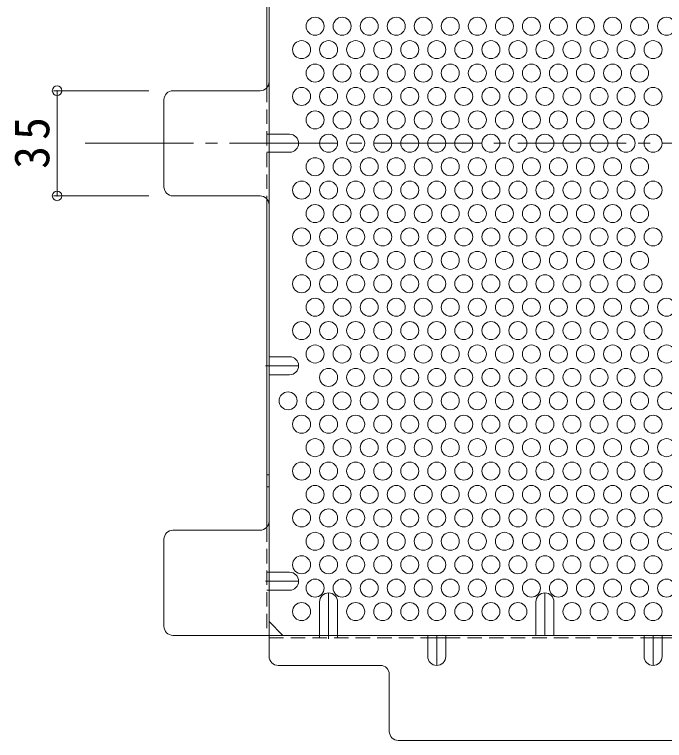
# Model space of a CAD drawing. Units: millimetres at full size, sheet at 1:4; details may follow other scales. Extents: x -837 to 1009, y -780 to 790.
# Drawn here: x 186 to 402.4, y 244.4 to 486 of the extents above; entities that cross this region are included whole.
import ezdxf

# ---------------------------------------------------------------- set-up
doc = ezdxf.new("R2010")
doc.units = ezdxf.units.MM
doc.header["$LTSCALE"] = 4
doc.header["$PDMODE"] = 32
doc.header["$PDSIZE"] = 3.2
for name, pattern in [('CHAIN1', [8, 5, -1, 1, -1]), ('CHAIN2', [12, 9, -1, 1, -1]), ('DASHED1', [1.8, 1.2, -0.6])]:
    doc.linetypes.add(name, pattern=pattern)
for name, color, linetype, lineweight in [('A-4_その他', 7, 'Continuous', 9), ('A-6_寸法', 2, 'Continuous', 9), ('A-7_ハッチ', 2, 'Continuous', 9), ('A-8_記号', 2, 'Continuous', 9)]:
    doc.layers.add(name, color=color, linetype=linetype, lineweight=lineweight)
doc.styles.add('ＭＳ ゴシック', font='')
doc.styles.get('ＭＳ ゴシック').set_extended_font_data('MS Gothic')

msp = doc.modelspace()

# ---------------------------------------------------------------- linework, layer by layer
at = {"layer": 'A-4_その他'}
for p, q in [((199.019, 460.663), (230.79, 460.663)), ((200.219, 460.663), (200.219, 425.662)), ((199.019, 425.662), (230.79, 425.662))]:
    msp.add_line(p, q, dxfattribs=at)
for p in [(200.219, 460.663), (200.219, 425.662)]:
    msp.add_point(p, dxfattribs=at)
at = {"layer": 'A-6_寸法'}
for centre in [(286.093, 482.133), (295.093, 482.133), (304.093, 482.133), (313.093, 482.133), (322.093, 482.133), (331.093, 482.133), (340.093, 482.133), (349.093, 482.133), (358.093, 482.133), (367.093, 482.133), (376.093, 482.133), (385.093, 482.133), (394.093, 482.133), (403.093, 482.133), (281.593, 474.339), (290.593, 474.339), (299.593, 474.339), (308.593, 474.339), (317.593, 474.339), (326.593, 474.339), (335.593, 474.339), (344.593, 474.339), (353.593, 474.339), (362.593, 474.339), (371.593, 474.339), (380.593, 474.339), (389.593, 474.339), (398.593, 474.339), (286.093, 466.545), (295.093, 466.545), (304.093, 466.545), (313.093, 466.545), (322.093, 466.545), (331.093, 466.545), (340.093, 466.545), (349.093, 466.545), (358.093, 466.545), (367.093, 466.545), (376.093, 466.545), (385.093, 466.545), (394.093, 466.545), (281.593, 458.751), (290.593, 458.751), (299.593, 458.751), (308.593, 458.751), (317.593, 458.751), (326.593, 458.751), (335.593, 458.751), (344.593, 458.751), (353.593, 458.751), (362.593, 458.751), (371.593, 458.751), (380.593, 458.751), (389.593, 458.751), (398.593, 458.751), (286.093, 450.956), (295.093, 450.956), (304.093, 450.956), (313.093, 450.956), (322.093, 450.956), (331.093, 450.956), (340.093, 450.956), (349.093, 450.956), (358.093, 450.956), (367.093, 450.956), (376.093, 450.956), (385.093, 450.956), (394.093, 450.956), (290.593, 443.162), (299.593, 443.162), (308.593, 443.162), (317.593, 443.162), (326.593, 443.162), (335.593, 443.162), (344.593, 443.162), (353.593, 443.162), (362.593, 443.162), (371.593, 443.162), (380.593, 443.162), (389.593, 443.162), (398.593, 443.162), (286.093, 435.368), (295.093, 435.368), (304.093, 435.368), (313.093, 435.368), (322.093, 435.368), (331.093, 435.368), (340.093, 435.368), (349.093, 435.368), (358.093, 435.368), (367.093, 435.368), (376.093, 435.368), (385.093, 435.368), (394.093, 435.368), (281.593, 427.574), (290.593, 427.574), (299.593, 427.574), (308.593, 427.574), (317.593, 427.574), (326.593, 427.574), (335.593, 427.574), (344.593, 427.574), (353.593, 427.574), (362.593, 427.574), (371.593, 427.574), (380.593, 427.574), (389.593, 427.574), (398.593, 427.574), (286.093, 419.779), (295.093, 419.779), (304.093, 419.779), (313.093, 419.779), (322.093, 419.779), (331.093, 419.779), (340.093, 419.779), (349.093, 419.779), (358.093, 419.779), (367.093, 419.779), (376.093, 419.779), (385.093, 419.779), (394.093, 419.779), (281.593, 411.985), (290.593, 411.985), (299.593, 411.985), (308.593, 411.985), (317.593, 411.985), (326.593, 411.985), (335.593, 411.985), (344.593, 411.985), (353.593, 411.985), (362.593, 411.985), (371.593, 411.985), (380.593, 411.985), (389.593, 411.985), (398.593, 411.985), (286.093, 404.191), (295.093, 404.191), (304.093, 404.191), (313.093, 404.191), (322.093, 404.191), (331.093, 404.191), (340.093, 404.191), (349.093, 404.191), (358.093, 404.191), (367.093, 404.191), (376.093, 404.191), (385.093, 404.191), (394.093, 404.191), (281.593, 396.397), (290.593, 396.397), (299.593, 396.397), (308.593, 396.397), (317.593, 396.397), (326.593, 396.397), (335.593, 396.397), (344.593, 396.397), (353.593, 396.397), (362.593, 396.397), (371.593, 396.397), (380.593, 396.397), (389.593, 396.397), (398.593, 396.397), (286.093, 388.603), (295.093, 388.603), (304.093, 388.603), (313.093, 388.603), (322.093, 388.603), (331.093, 388.603), (340.093, 388.603), (349.093, 388.603), (358.093, 388.603), (367.093, 388.603), (376.093, 388.603), (385.093, 388.603), (394.093, 388.603), (403.093, 388.603), (281.593, 380.808), (290.593, 380.808), (299.593, 380.808), (308.593, 380.808), (317.593, 380.808), (326.593, 380.808), (335.593, 380.808), (344.593, 380.808), (353.593, 380.808), (362.593, 380.808), (371.593, 380.808), (380.593, 380.808), (389.593, 380.808), (398.593, 380.808), (286.093, 373.014), (295.093, 373.014), (304.093, 373.014), (313.093, 373.014), (322.093, 373.014), (331.093, 373.014), (340.093, 373.014), (349.093, 373.014), (358.093, 373.014), (367.093, 373.014), (376.093, 373.014), (385.093, 373.014), (394.093, 373.014), (403.093, 373.014), (290.593, 365.22), (299.593, 365.22), (308.593, 365.22), (317.593, 365.22), (326.593, 365.22), (335.593, 365.22), (344.593, 365.22), (353.593, 365.22), (362.593, 365.22), (371.593, 365.22), (380.593, 365.22), (389.593, 365.22), (398.593, 365.22), (277.093, 357.426), (286.093, 357.426), (295.093, 357.426), (304.093, 357.426), (313.093, 357.426), (322.093, 357.426), (331.093, 357.426), (340.093, 357.426), (349.093, 357.426), (358.093, 357.426), (367.093, 357.426), (376.093, 357.426), (385.093, 357.426), (394.093, 357.426), (403.093, 357.426), (281.593, 349.631), (290.593, 349.631), (299.593, 349.631), (308.593, 349.631), (317.593, 349.631), (326.593, 349.631), (335.593, 349.631), (344.593, 349.631), (353.593, 349.631), (362.593, 349.631), (371.593, 349.631), (380.593, 349.631), (389.593, 349.631), (398.593, 349.631), (286.093, 341.837), (295.093, 341.837), (304.093, 341.837), (313.093, 341.837), (322.093, 341.837), (331.093, 341.837), (340.093, 341.837), (349.093, 341.837), (358.093, 341.837), (367.093, 341.837), (376.093, 341.837), (385.093, 341.837), (394.093, 341.837), (403.093, 341.837), (281.593, 334.043), (290.593, 334.043), (299.593, 334.043), (308.593, 334.043), (317.593, 334.043), (326.593, 334.043), (335.593, 334.043), (344.593, 334.043), (353.593, 334.043), (362.593, 334.043), (371.593, 334.043), (380.593, 334.043), (389.593, 334.043), (398.593, 334.043), (286.093, 326.249), (295.093, 326.249), (304.093, 326.249), (313.093, 326.249), (322.093, 326.249), (331.093, 326.249), (340.093, 326.249), (349.093, 326.249), (358.093, 326.249), (367.093, 326.249), (376.093, 326.249), (385.093, 326.249), (394.093, 326.249), (403.093, 326.249), (281.593, 318.454), (290.593, 318.454), (299.593, 318.454), (308.593, 318.454), (317.593, 318.454), (326.593, 318.454), (335.593, 318.454), (344.593, 318.454), (353.593, 318.454), (362.593, 318.454), (371.593, 318.454), (380.593, 318.454), (389.593, 318.454), (398.593, 318.454), (286.093, 310.66), (295.093, 310.66), (304.093, 310.66), (313.093, 310.66), (322.093, 310.66), (331.093, 310.66), (340.093, 310.66), (349.093, 310.66), (358.093, 310.66), (367.093, 310.66), (376.093, 310.66), (385.093, 310.66), (394.093, 310.66), (403.093, 310.66), (281.593, 302.866), (290.593, 302.866), (299.593, 302.866), (308.593, 302.866), (317.593, 302.866), (326.593, 302.866), (335.593, 302.866), (344.593, 302.866), (353.593, 302.866), (362.593, 302.866), (371.593, 302.866), (380.593, 302.866), (389.593, 302.866), (398.593, 302.866), (286.093, 295.072), (295.093, 295.072), (304.093, 295.072), (313.093, 295.072), (322.093, 295.072), (331.093, 295.072), (340.093, 295.072), (349.093, 295.072), (358.093, 295.072), (367.093, 295.072), (376.093, 295.072), (385.093, 295.072), (394.093, 295.072), (403.093, 295.072), (281.593, 287.278), (299.593, 287.278), (308.593, 287.278), (317.593, 287.278), (326.593, 287.278), (335.593, 287.278), (344.593, 287.278), (353.593, 287.278), (371.593, 287.278), (380.593, 287.278), (389.593, 287.278), (398.593, 287.278)]:
    msp.add_circle(centre, 3, dxfattribs=at)
at = {"layer": 'A-7_ハッチ'}
for p, q in [((270.793, 613.966), (270.793, 272.359)), ((269.993, 571.004), (269.993, 461.623)), ((267.793, 460.663), (238.79, 460.663)), ((235.79, 428.662), (235.79, 457.663)), ((267.793, 425.662), (238.79, 425.662)), ((269.993, 315.32), (269.993, 424.701)), ((267.793, 314.36), (238.79, 314.36)), ((235.79, 282.359), (235.79, 311.36)), ((275.405, 279.359), (270.793, 283.971)), ((238.79, 279.359), (630.397, 279.359)), ((329.593, 278.559), (323.593, 278.559)), ((401.593, 278.559), (395.593, 278.559)), ((307.794, 269.359), (273.793, 269.359)), ((310.794, 266.359), (310.794, 247.359)), ((313.794, 244.359), (555.392, 244.359))]:
    msp.add_line(p, q, dxfattribs=at)
at = {"layer": 'A-7_ハッチ', "linetype": 'DASHED1'}
for p, q in [((269.993, 461.623), (269.993, 424.701)), ((270.793, 446.162), (269.993, 446.162)), ((270.793, 440.162), (269.993, 440.162)), ((270.793, 332.808), (269.993, 332.808)), ((270.793, 328.808), (269.993, 328.808)), ((269.993, 315.32), (269.993, 279.354)), ((270.793, 300.352), (269.993, 300.352)), ((270.793, 294.352), (269.993, 294.352)), ((270.793, 278.559), (323.593, 278.559)), ((287.593, 279.359), (287.593, 278.559)), ((293.593, 279.359), (293.593, 278.559)), ((329.593, 278.559), (395.593, 278.559)), ((401.593, 278.559), (467.593, 278.559))]:
    msp.add_line(p, q, dxfattribs=at)
at = {"layer": 'A-7_ハッチ', "linetype": 'CHAIN2'}
msp.add_line((209.593, 443.162), (659.593, 443.162), dxfattribs=at)
at = {"layer": 'A-7_ハッチ'}
for centre, start, end in [((267.793, 463.663), 270, 0), ((238.79, 457.663), 90, 180), ((238.79, 428.662), 180, 270), ((267.793, 422.662), 0, 90), ((267.793, 317.36), 270, 0), ((238.79, 311.36), 90, 180), ((238.79, 282.359), 180, 270), ((273.793, 272.359), 180, 270), ((307.794, 266.359), 0, 90), ((313.794, 247.359), 180, 270)]:
    msp.add_arc(centre, 3, start, end, dxfattribs=at)
at = {"layer": 'A-8_記号'}
for p, q in [((277.593, 446.162), (270.793, 446.162)), ((277.593, 440.162), (270.793, 440.162)), ((277.593, 372.117), (270.793, 372.117)), ((277.593, 366.117), (270.793, 366.117)), ((277.593, 300.352), (270.793, 300.352)), ((277.593, 294.352), (270.793, 294.352)), ((287.593, 290.509), (287.593, 279.359)), ((293.593, 290.509), (293.593, 279.359)), ((359.593, 290.509), (359.593, 279.359)), ((365.593, 290.509), (365.593, 279.359)), ((323.593, 272.359), (323.593, 279.359)), ((329.593, 272.359), (329.593, 279.359)), ((395.593, 272.359), (395.593, 279.359)), ((401.593, 272.359), (401.593, 279.359))]:
    msp.add_line(p, q, dxfattribs=at)
at = {"layer": 'A-8_記号', "linetype": 'CHAIN1'}
for p, q in [((268.086, 443.162), (280.593, 443.162)), ((269.593, 369.117), (280.593, 369.117)), ((269.593, 297.352), (280.593, 297.352)), ((290.593, 278.159), (290.593, 293.509)), ((362.593, 279.359), (362.593, 293.509)), ((326.593, 279.359), (326.593, 269.359)), ((398.593, 279.359), (398.593, 269.359))]:
    msp.add_line(p, q, dxfattribs=at)
at = {"layer": 'A-8_記号'}
for centre, start, end in [((277.593, 443.162), 270, 90), ((277.593, 369.117), 270, 90), ((277.593, 297.352), 270, 90), ((290.593, 290.509), 0, 180), ((362.593, 290.509), 0, 180), ((326.593, 272.359), 180, 0), ((398.593, 272.359), 180, 0)]:
    msp.add_arc(centre, 3, start, end, dxfattribs=at)

# ---------------------------------------------------------------- texts
at = {"layer": 'A-4_その他', "color": 2, "insert": (197.819, 434.662), "char_height": 11.73, "attachment_point": 7, "rotation": 90, "style": 'ＭＳ ゴシック'}
msp.add_mtext('\\T1.27;\\W0.95;35', dxfattribs=at)

doc.saveas('drawing.dxf')
